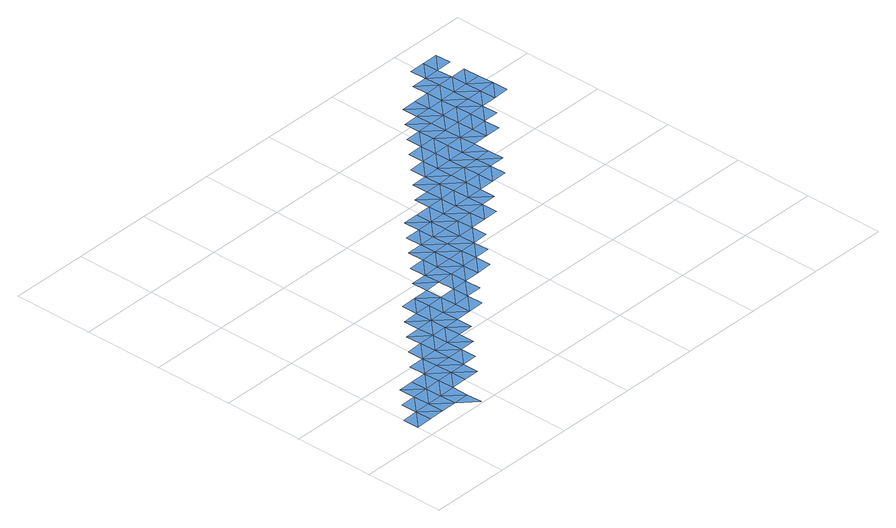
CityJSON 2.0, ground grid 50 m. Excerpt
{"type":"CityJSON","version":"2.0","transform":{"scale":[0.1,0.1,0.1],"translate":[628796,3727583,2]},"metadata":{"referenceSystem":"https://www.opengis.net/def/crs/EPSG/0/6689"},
"CityObjects":{
"waterbody1":{"type":"WaterBody","attributes":{"name":"福岡県津波浸水想定図","class":"1140","function":"2","WaterBodyTsunamiRiskAttribute.description":"1","WaterBodyTsunamiRiskAttribute.rank":"3"},"geometry":[{"type":"MultiSurface","lod":"1","boundaries":[[[0,1,2]],[[3,0,2]],[[0,3,4]],[[0,4,5]],[[6,0,7]],[[7,0,5]],[[8,5,4]],[[5,8,9]],[[9,10,11]],[[9,12,10]],[[13,10,14]],[[13,15,16]],[[17,13,14]],[[13,17,15]],[[14,18,17]],[[15,17,19]],[[19,17,18]],[[15,19,20]],[[21,15,22]],[[15,20,22]],[[20,23,22]],[[23,24,22]],[[20,25,23]],[[23,26,24]],[[27,28,25]],[[23,25,28]],[[23,29,26]],[[23,28,29]],[[30,29,28]],[[29,30,31]],[[32,33,31]],[[33,32,34]],[[32,31,35]],[[34,32,36]],[[37,38,36]],[[39,38,37]],[[40,37,41]],[[42,40,41]],[[43,44,39]],[[43,39,45]],[[45,40,46]],[[45,46,47]],[[48,43,49]],[[49,50,48]],[[47,51,49]],[[51,52,49]],[[52,51,53]],[[54,52,53]],[[55,56,57]],[[57,56,58]],[[54,59,58]],[[58,59,57]],[[54,60,59]],[[57,59,61]],[[62,57,63]],[[57,61,63]],[[59,64,61]],[[61,64,65]],[[66,63,67]],[[66,67,68]],[[65,69,67]],[[70,69,65]],[[71,72,68]],[[72,71,73]],[[74,71,69]],[[74,75,71]],[[73,76,77]],[[73,78,76]],[[75,74,79]],[[79,74,80]],[[78,75,79]],[[81,76,78]],[[82,78,79]],[[81,78,82]],[[79,83,82]],[[84,81,82]],[[85,86,81]],[[82,83,87]],[[82,87,84]],[[85,81,84]],[[87,88,84]],[[88,85,84]],[[88,87,89]],[[90,91,85]],[[85,88,90]],[[91,90,92]],[[88,93,90]],[[90,94,92]],[[93,88,95]],[[94,96,92]],[[90,93,94]],[[94,97,96]],[[93,98,94]],[[93,99,98]],[[100,97,101]],[[101,97,102]],[[103,102,98]],[[102,103,104]],[[101,102,105]],[[106,101,105]],[[102,104,105]],[[107,104,103]],[[108,106,105]],[[104,109,105]],[[110,104,107]],[[104,110,109]],[[111,109,110]],[[111,110,112]]]}]},
"waterbody2":{"type":"WaterBody","attributes":{"name":"福岡県津波浸水想定図","class":"1140","function":"2","WaterBodyTsunamiRiskAttribute.description":"1","WaterBodyTsunamiRiskAttribute.rank":"2"},"geometry":[{"type":"MultiSurface","lod":"1","boundaries":[[[11,7,5]],[[9,11,5]],[[8,113,9]],[[9,113,12]],[[11,13,114]],[[11,10,13]],[[10,12,14]],[[14,12,115]],[[19,18,116]],[[116,18,117]],[[20,19,116]],[[116,25,20]],[[118,25,116]],[[118,27,25]],[[119,28,27]],[[119,30,28]],[[33,120,29]],[[33,29,31]],[[121,31,30]],[[31,121,35]],[[41,32,35]],[[35,122,41]],[[123,42,122]],[[41,122,42]],[[40,42,46]],[[46,42,124]],[[49,43,45]],[[49,45,47]],[[125,46,124]],[[46,51,47]],[[125,124,126]],[[52,50,49]],[[46,125,51]],[[52,56,50]],[[53,60,54]],[[127,60,53]],[[59,60,64]],[[64,60,128]],[[61,67,63]],[[67,61,65]],[[65,64,129]],[[70,65,129]],[[67,71,68]],[[67,69,71]],[[70,74,69]],[[70,130,74]],[[71,75,73]],[[75,78,73]],[[80,74,130]],[[130,131,80]],[[80,132,79]],[[79,132,83]],[[132,133,83]],[[133,134,83]],[[87,83,134]],[[134,89,87]],[[88,89,135]],[[88,135,95]],[[95,99,93]],[[99,95,136]],[[136,137,99]],[[99,137,98]],[[136,138,137]],[[137,103,98]],[[137,107,103]],[[139,107,137]],[[105,109,108]],[[108,109,140]],[[110,107,141]],[[141,112,110]],[[142,140,143]],[[140,144,143]]]}]},
"waterbody3":{"type":"WaterBody","attributes":{"name":"福岡県津波浸水想定図","class":"1140","function":"2","WaterBodyTsunamiRiskAttribute.description":"1","WaterBodyTsunamiRiskAttribute.rank":"4"},"geometry":[{"type":"MultiSurface","lod":"1","boundaries":[[[7,11,145]],[[145,11,114]],[[146,26,29]],[[146,29,120]],[[120,34,147]],[[34,120,33]],[[50,55,148]],[[55,50,56]],[[56,52,54]],[[55,57,149]],[[56,54,58]],[[57,62,149]],[[150,76,86]],[[86,76,81]],[[151,86,91]],[[86,85,91]],[[92,152,91]],[[92,96,152]],[[153,96,97]],[[153,97,100]],[[154,108,142]],[[108,140,142]]]}]},
"waterbody4":{"type":"WaterBody","attributes":{"name":"福岡県津波浸水想定図","class":"1140","function":"2","WaterBodyTsunamiRiskAttribute.description":"1","WaterBodyTsunamiRiskAttribute.rank":"1"},"geometry":[{"type":"MultiSurface","lod":"1","boundaries":[[[155,113,8]],[[115,156,14]],[[156,18,14]],[[35,121,122]],[[121,157,122]],[[40,39,37]],[[39,40,45]],[[53,51,125]],[[53,125,158]],[[129,64,128]],[[129,128,159]],[[129,160,70]],[[130,70,160]],[[131,132,80]],[[132,131,161]],[[95,135,136]],[[136,135,162]],[[98,102,94]],[[97,94,102]],[[141,107,139]],[[141,139,163]]]}]}
},
"vertices":[
[105,204,1],[5,202,1],[7,102,1],[107,104,1],[206,106,1],[205,206,1],[103,304,1],[203,306,1],[307,108,2],[305,208,1],[403,310,2],[303,308,2],[405,210,2],[401,410,2],[503,312,2],[499,511,2],[399,510,2],[501,412,2],[603,313,2],[601,413,2],[599,513,2],[497,611,2],[597,613,2],[697,615,2],[595,713,1],[699,515,2],[695,715,1],[799,517,2],[797,617,1],[795,717,2],[897,619,2],[895,719,2],[993,821,2],[893,819,2],[891,919,2],[995,721,2],[991,921,2],[1091,923,2],[989,1021,2],[1089,1023,2],[1191,925,3],[1093,823,2],[1193,825,3],[1187,1125,2],[1087,1123,2],[1189,1025,2],[1291,927,3],[1289,1027,2],[1185,1225,2],[1287,1127,2],[1285,1227,2],[1389,1029,2],[1387,1129,2],[1489,1031,2],[1487,1131,2],[1383,1329,2],[1385,1229,2],[1483,1331,2],[1485,1231,2],[1585,1233,2],[1587,1133,3],[1583,1333,2],[1481,1431,2],[1581,1432,2],[1685,1234,2],[1683,1334,2],[1579,1532,2],[1681,1434,2],[1679,1534,2],[1781,1436,2],[1783,1336,3],[1779,1536,2],[1677,1634,2],[1777,1636,2],[1881,1438,2],[1879,1538,2],[1875,1738,2],[1775,1736,2],[1877,1638,2],[1979,1540,3],[1981,1440,3],[1975,1740,2],[1977,1640,3],[2079,1542,3],[2075,1742,2],[2073,1842,2],[1973,1840,2],[2077,1642,3],[2175,1744,2],[2177,1644,3],[2173,1844,2],[2071,1942,2],[2171,1944,2],[2273,1846,2],[2271,1946,2],[2275,1746,2],[2169,2044,2],[2269,2046,2],[2371,1948,2],[2373,1848,2],[2267,2146,2],[2367,2148,2],[2369,2048,2],[2471,1950,2],[2469,2050,2],[2467,2150,2],[2365,2248,2],[2571,1952,2],[2465,2250,1],[2567,2152,2],[2569,2052,2],[2667,2154,2],[2669,2054,2],
[406,110,2],[301,408,1],[504,212,2],[701,415,2],[702,315,2],[800,417,2],[899,519,2],[793,817,1],[997,621,2],[1095,723,2],[1195,725,3],[1293,827,3],[1391,929,4],[1393,829,4],[1589,1033,3],[1687,1134,3],[1785,1236,3],[1883,1338,3],[1983,1340,3],[2081,1442,3],[2181,1444,3],[2179,1544,3],[2277,1646,3],[2375,1748,2],[2473,1850,3],[2475,1750,3],[2573,1852,3],[2565,2252,1],[2671,1954,3],[2563,2352,1],[2663,2353,1],[2665,2253,1],
[201,406,1],[693,815,1],[791,917,2],[1283,1327,2],[1381,1429,2],[1873,1838,2],[1971,1940,2],[2069,2042,2],[2167,2144,2],[2463,2350,1],
[408,10,2],[604,213,2],[1097,623,2],[1491,931,3],[1787,1136,3],[1885,1238,3],[2083,1342,3],[2377,1648,3],[2673,1854,3]
]}
